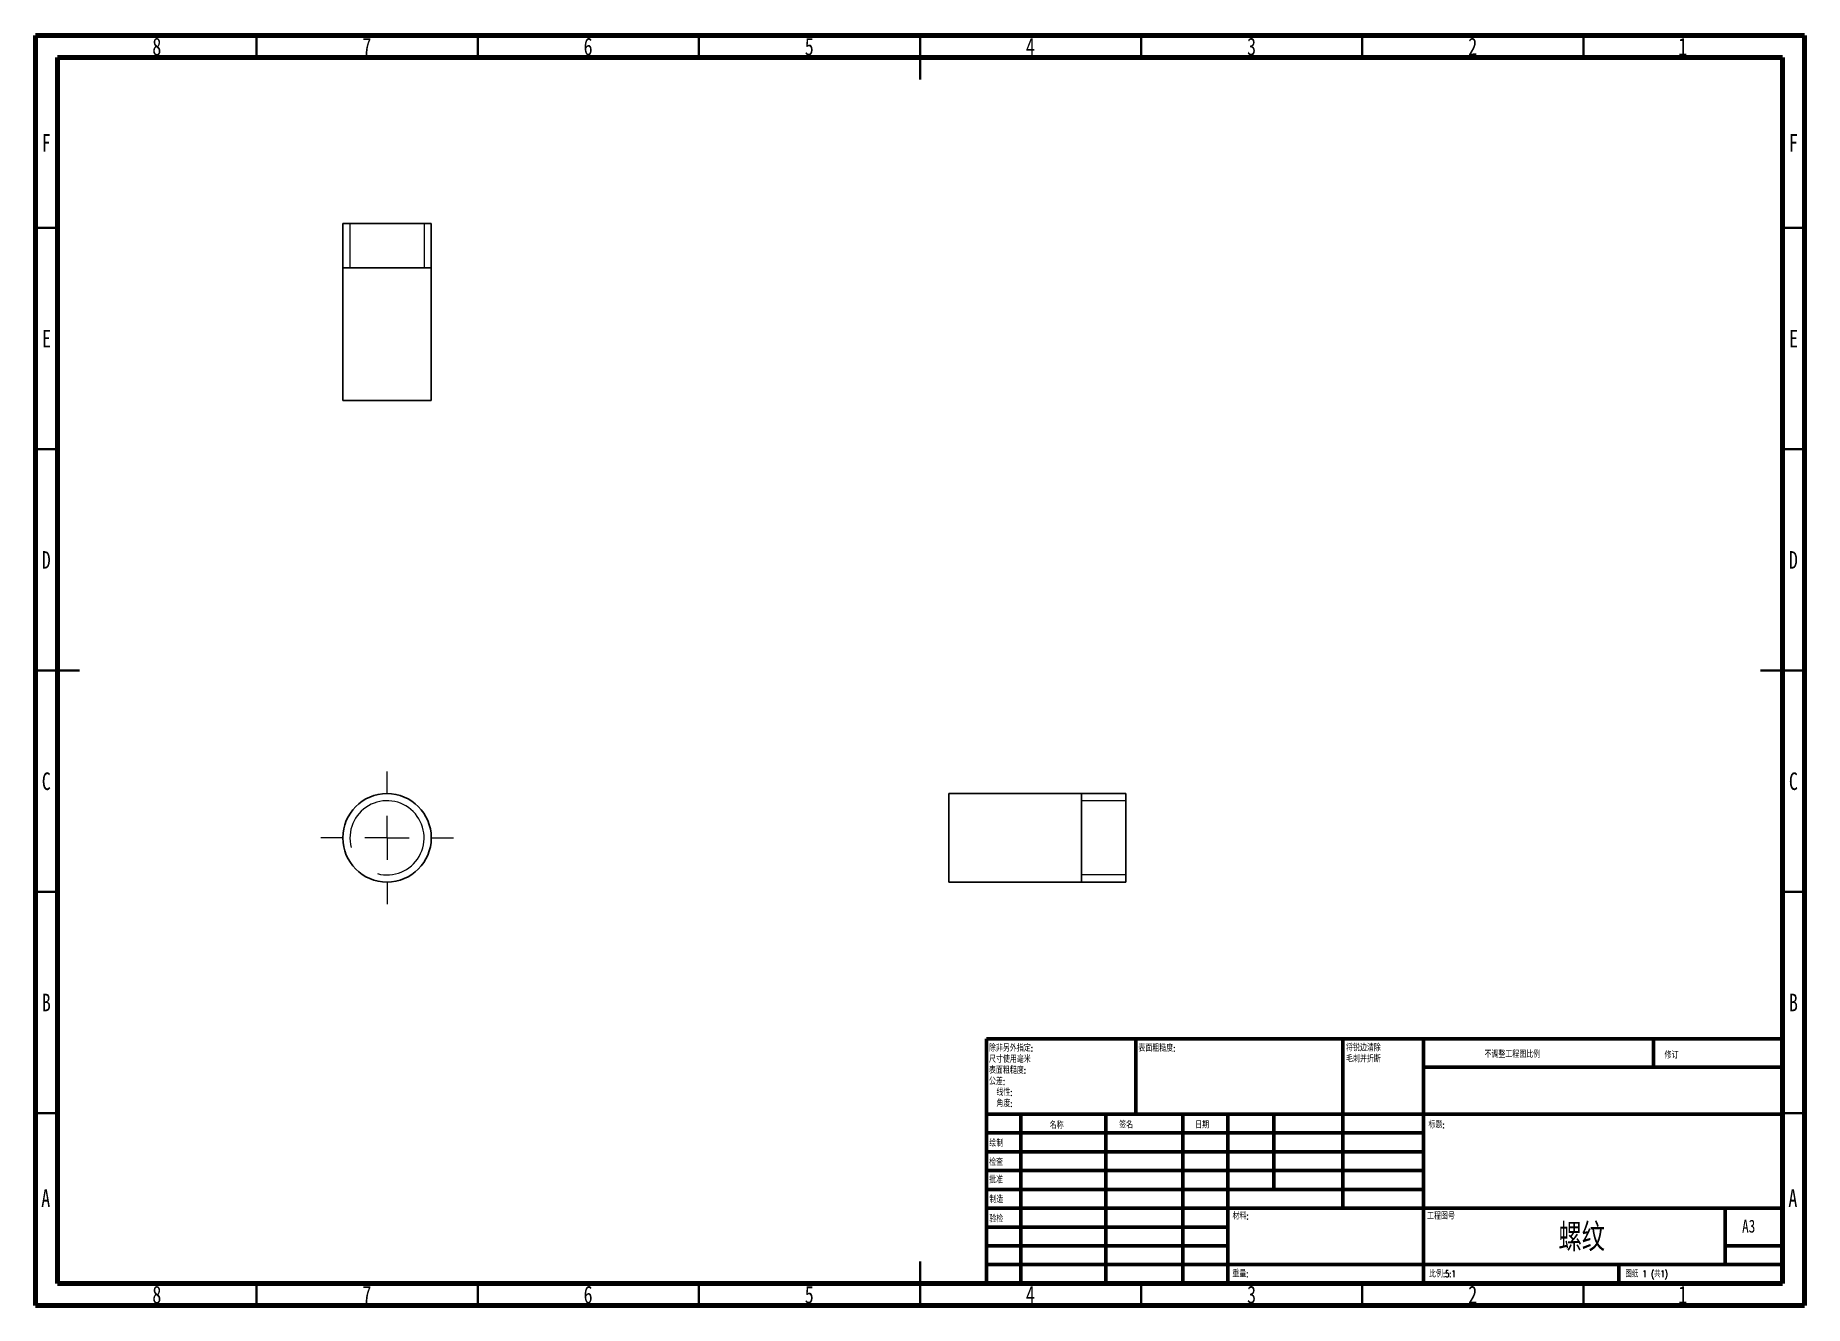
# Model space of a CAD drawing. Header units: millimetres. Extents: x 15 to 415, y 5 to 292.
import ezdxf

# ---------------------------------------------------------------- set-up
doc = ezdxf.new("R2010")
doc.units = ezdxf.units.MM
doc.styles.add('SLDTEXTSTYLE0', font='TXT', dxfattribs={"width": 0.75})
doc.styles.add('SLDTEXTSTYLE1', font='TXT', dxfattribs={"width": 0.75, "bigfont": 'bigfont'})
doc.styles.add('SLDTEXTSTYLE2', font='TXT', dxfattribs={"width": 0.694444, "bigfont": 'bigfont'})

# ---------------------------------------------------------------- blocks, each defined once
blk = doc.blocks.new('SW_NOTE_0')
at = {"color": 0, "linetype": 'Continuous', "lineweight": 0, "char_height": 1.5, "attachment_point": 1, "style": 'SLDTEXTSTYLE1'}
for s, insert in [('除非另外指定:', (0, 1.93)), ('表面粗糙度:', (0, -3.07)), ('尺寸使用毫米', (0, -0.57)), ('公差:', (0, -5.57)), ('线性:', (1.69, -8.07)), ('角度:', (1.69, -10.57))]:
    blk.add_mtext(s, dxfattribs=dict(at, insert=insert))
blk = doc.blocks.new('SW_NOTE_0_1')
at = {"color": 0, "linetype": 'Continuous', "lineweight": 0, "char_height": 1.5, "attachment_point": 1, "style": 'SLDTEXTSTYLE1'}
for s, insert in [('将锐边清除', (0, 1.93)), ('毛刺并折断', (0, -0.57))]:
    blk.add_mtext(s, dxfattribs=dict(at, insert=insert))
blk = doc.blocks.new('SW_CENTERMARKSYMBOL_0')
at = {"color": 0, "linetype": 'Continuous', "lineweight": 18}
for p, q in [((0, 10), (0, 15)), ((0, 0), (0, 5)), ((-10, 0), (-15, 0)), ((0, 0), (-5, 0)), ((0, 0), (0, -5)), ((0, 0), (5, 0)), ((10, 0), (15, 0)), ((0, -10), (0, -15))]:
    blk.add_line(p, q, dxfattribs=at)

msp = doc.modelspace()

# ---------------------------------------------------------------- linework, layer by layer
at = {"color": 7, "linetype": 'Continuous', "lineweight": 70}
for p, q in [((15, 5), (15, 292)), ((15, 292), (415, 292)), ((415, 292), (415, 5)), ((20, 10), (20, 287)), ((20, 287), (410, 287)), ((410, 287), (410, 10)), ((410, 10), (20, 10)), ((415, 5), (15, 5))]:
    msp.add_line(p, q, dxfattribs=at)
at = {"color": 7, "linetype": 'Continuous', "lineweight": 35}
for p, q in [((65, 287), (65, 292)), ((115, 287), (115, 292)), ((165, 287), (165, 292)), ((215, 292), (215, 282)), ((215, 287), (215, 292)), ((265, 287), (265, 292)), ((315, 287), (315, 292)), ((365, 287), (365, 292)), ((20, 248.5), (15, 248.5)), ((410, 248.5), (415, 248.5)), ((20, 198.5), (15, 198.5)), ((410, 198.5), (415, 198.5)), ((15, 148.5), (25, 148.5)), ((20, 148.5), (15, 148.5)), ((415, 148.5), (405, 148.5)), ((410, 148.5), (415, 148.5)), ((20, 98.5), (15, 98.5)), ((410, 98.5), (415, 98.5)), ((20, 48.5), (15, 48.5)), ((410, 48.5), (415, 48.5)), ((215, 5), (215, 15)), ((65, 10), (65, 5)), ((115, 10), (115, 5)), ((165, 10), (165, 5)), ((215, 10), (215, 5)), ((265, 10), (265, 5)), ((315, 10), (315, 5)), ((365, 10), (365, 5))]:
    msp.add_line(p, q, dxfattribs=at)
at = {"color": 7, "linetype": 'Continuous', "lineweight": 25}
for p, q in [((84.5, 249.49), (84.5, 209.49)), ((104.5, 249.49), (84.5, 249.49)), ((104.5, 209.49), (104.5, 249.49)), ((84.5, 239.49), (104.5, 239.49)), ((104.5, 209.49), (84.5, 209.49)), ((261.5, 120.69), (221.5, 120.69)), ((221.5, 110.69), (221.5, 120.69)), ((251.5, 120.69), (251.5, 100.69)), ((261.5, 110.69), (261.5, 120.69)), ((221.5, 100.69), (221.5, 110.69)), ((261.5, 100.69), (261.5, 110.69)), ((221.5, 100.69), (261.5, 100.69))]:
    msp.add_line(p, q, dxfattribs=at)
at = {"color": 7, "linetype": 'Continuous', "lineweight": 18}
for p, q in [((86.12, 249.49), (86.12, 239.49)), ((102.88, 249.49), (102.88, 239.49)), ((261.5, 119.07), (251.5, 119.07)), ((261.5, 102.31), (251.5, 102.31))]:
    msp.add_line(p, q, dxfattribs=at)
at = {"color": 7, "linetype": 'Continuous', "lineweight": 50}
for p, q in [((230, 65.25), (410, 65.25)), ((230, 65.25), (230, 10)), ((263.8, 48.25), (263.8, 65.25)), ((310.6, 65.25), (310.6, 27)), ((328.8, 65.25), (328.8, 10)), ((380.8, 58.88), (380.8, 65.25)), ((410, 58.88), (328.8, 58.88)), ((410, 48.25), (230, 48.25)), ((237.8, 48.25), (237.8, 10)), ((256.99, 48.25), (256.99, 10)), ((274.4, 48.25), (274.4, 10)), ((284.6, 10), (284.6, 48.25)), ((295, 31.25), (295, 48.25)), ((328.8, 44), (230, 44)), ((328.8, 39.75), (230, 39.75)), ((328.8, 35.5), (230, 35.5)), ((328.8, 31.25), (230, 31.25)), ((284.6, 27), (230, 27)), ((284.6, 27), (410, 27)), ((397, 14.25), (397, 27)), ((284.6, 22.75), (230, 22.75)), ((284.6, 18.5), (230, 18.5)), ((410, 18.5), (397, 18.5)), ((230, 14.25), (410, 14.25)), ((373, 10), (373, 14.25))]:
    msp.add_line(p, q, dxfattribs=at)
at = {"color": 7, "linetype": 'Continuous', "lineweight": 25}
msp.add_circle((94.5, 110.69), 10, dxfattribs=at)
at = {"color": 7, "linetype": 'Continuous', "lineweight": 18}
msp.add_arc((94.5, 110.69), 8.38, 255, 195, dxfattribs=at)

# ---------------------------------------------------------------- block references
at = {"color": 7, "linetype": 'Continuous', "lineweight": 0}
for name, p in [('SW_CENTERMARKSYMBOL_0', (94.5, 110.69)), ('SW_NOTE_0', (230.59, 61.99)), ('SW_NOTE_0_1', (311.31, 62.07))]:
    msp.add_blockref(name, p, dxfattribs=at)

# ---------------------------------------------------------------- texts
for s, insert, char_height, attachment_point, style in [('8', (42.46, 291.47), 3.97, 2, 'SLDTEXTSTYLE0'), ('7', (89.96, 291.47), 3.97, 2, 'SLDTEXTSTYLE0'), ('6', (139.96, 291.47), 3.97, 2, 'SLDTEXTSTYLE0'), ('5', (189.96, 291.47), 3.97, 2, 'SLDTEXTSTYLE0'), ('4', (239.96, 291.47), 3.97, 2, 'SLDTEXTSTYLE0'), ('3', (289.96, 291.47), 3.97, 2, 'SLDTEXTSTYLE0'), ('2', (339.96, 291.47), 3.97, 2, 'SLDTEXTSTYLE0'), ('1', (387.46, 291.47), 3.97, 2, 'SLDTEXTSTYLE0'), ('F', (17.46, 269.72), 3.97, 2, 'SLDTEXTSTYLE0'), ('F', (412.46, 269.72), 3.97, 2, 'SLDTEXTSTYLE0'), ('E', (17.51, 225.47), 3.97, 2, 'SLDTEXTSTYLE0'), ('E', (412.51, 225.47), 3.97, 2, 'SLDTEXTSTYLE0'), ('D', (17.45, 175.47), 3.97, 2, 'SLDTEXTSTYLE0'), ('D', (412.45, 175.47), 3.97, 2, 'SLDTEXTSTYLE0'), ('C', (17.46, 125.47), 3.97, 2, 'SLDTEXTSTYLE0'), ('C', (412.46, 125.47), 3.97, 2, 'SLDTEXTSTYLE0'), ('B', (17.47, 75.47), 3.97, 2, 'SLDTEXTSTYLE0'), ('B', (412.47, 75.47), 3.97, 2, 'SLDTEXTSTYLE0'), ('表面粗糙度:', (264.37, 63.92), 1.5, 1, 'SLDTEXTSTYLE1'), ('不调整工程图比例', (342.61, 62.53), 1.5, 1, 'SLDTEXTSTYLE1'), ('修订', (383.33, 62.33), 1.5, 1, 'SLDTEXTSTYLE1'), ('名称', (244.32, 46.5), 1.5, 1, 'SLDTEXTSTYLE1'), ('签名', (260.03, 46.56), 1.5, 1, 'SLDTEXTSTYLE1'), ('日期', (277.21, 46.58), 1.5, 1, 'SLDTEXTSTYLE1'), ('标题:', (329.96, 46.58), 1.5, 1, 'SLDTEXTSTYLE1'), ('绘制', (230.68, 42.43), 1.5, 1, 'SLDTEXTSTYLE1'), ('检查', (230.62, 38.15), 1.5, 1, 'SLDTEXTSTYLE1'), ('批准', (230.62, 34.18), 1.5, 1, 'SLDTEXTSTYLE1'), ('A', (17.34, 31.26), 3.97, 2, 'SLDTEXTSTYLE0'), ('制造', (230.68, 29.73), 1.5, 1, 'SLDTEXTSTYLE1'), ('A', (412.34, 31.26), 3.97, 2, 'SLDTEXTSTYLE0'), ('验检', (230.68, 25.35), 1.5, 1, 'SLDTEXTSTYLE1'), ('材料:', (285.65, 25.99), 1.5, 1, 'SLDTEXTSTYLE1'), ('工程图号', (329.63, 25.99), 1.5, 1, 'SLDTEXTSTYLE1'), ('螺纹', (364.6, 23.61), 6.35, 2, 'SLDTEXTSTYLE1'), ('A3', (400.87, 24.41), 2.91, 1, 'SLDTEXTSTYLE0'), ('重量:', (285.62, 12.95), 1.499, 1, 'SLDTEXTSTYLE1'), ('比例:5:1', (330.07, 12.9), 1.5, 1, 'SLDTEXTSTYLE1'), ('图纸 1 (共1)', (374.48, 12.9), 1.5, 1, 'SLDTEXTSTYLE2'), ('8', (42.46, 9.47), 3.97, 2, 'SLDTEXTSTYLE0'), ('7', (89.96, 9.47), 3.97, 2, 'SLDTEXTSTYLE0'), ('6', (139.96, 9.47), 3.97, 2, 'SLDTEXTSTYLE0'), ('5', (189.96, 9.47), 3.97, 2, 'SLDTEXTSTYLE0'), ('4', (239.96, 9.47), 3.97, 2, 'SLDTEXTSTYLE0'), ('3', (289.96, 9.47), 3.97, 2, 'SLDTEXTSTYLE0'), ('2', (339.96, 9.47), 3.97, 2, 'SLDTEXTSTYLE0'), ('1', (387.46, 9.47), 3.97, 2, 'SLDTEXTSTYLE0')]:
    msp.add_mtext(s, dxfattribs=dict(at, insert=insert, char_height=char_height, attachment_point=attachment_point, style=style))

doc.saveas('drawing.dxf')
